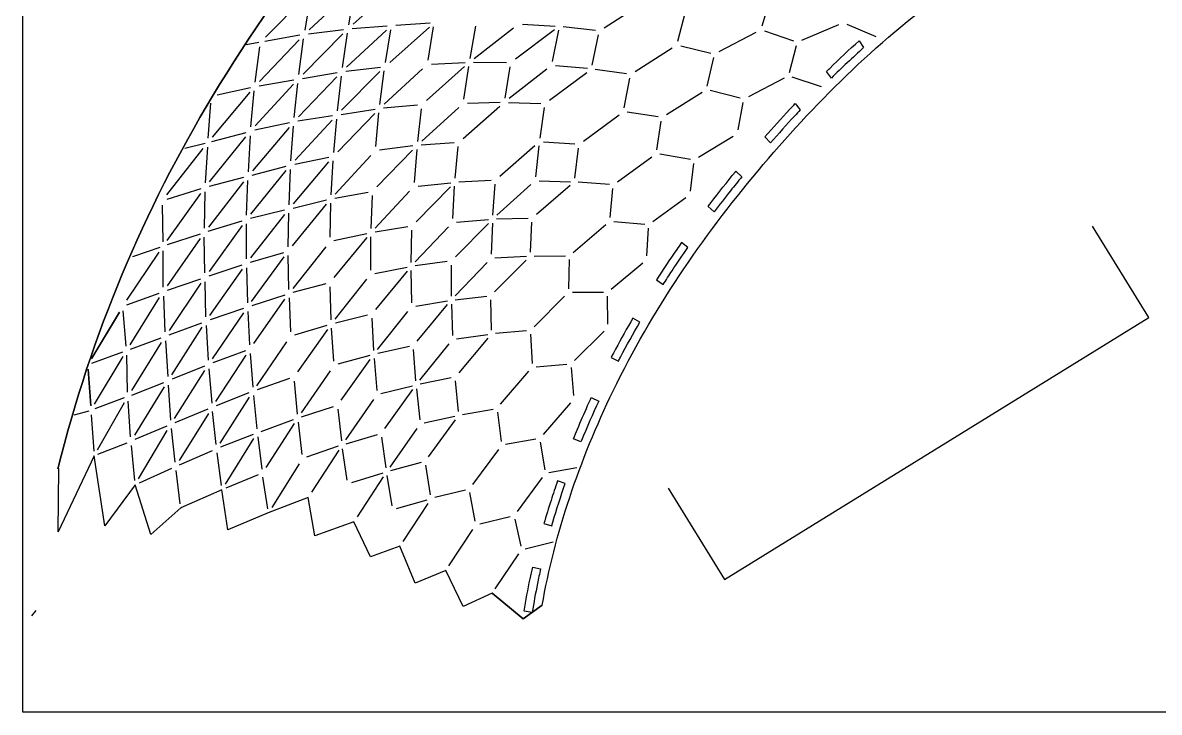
# Model space of a CAD drawing. Header units: metres. Extents: x 3654 to 4254, y 1373 to 1853.
# Drawn here: x 3654 to 4045.8, y 1373 to 1610.5 of the extents above; entities that cross this region are included whole.
import ezdxf

# ---------------------------------------------------------------- set-up
doc = ezdxf.new("R2010")
doc.units = ezdxf.units.M
doc.header["$MEASUREMENT"] = 0
doc.layers.add('Layer 02', color=1, linetype='Continuous', true_color=0xff0000)
doc.layers.add('Layer 05', color=5, linetype='Continuous', true_color=0x0000ff)

msp = doc.modelspace()

# ---------------------------------------------------------------- linework, layer by layer
at = {"layer": 'Layer 02'}
for p, q in [((3782.05, 1622.68, -221), (3767.87, 1609.97, -221)), ((3737.71, 1605.56, -221), (3751.78, 1619.83, -221)), ((3753.28, 1620.1, -221), (3751.25, 1607.97, -221)), ((3766.97, 1621.3, -221), (3752.77, 1608.1, -221)), ((3766.36, 1609.84, -221), (3768.48, 1621.49, -221)), ((3911.66, 1618.97, -221), (3908.77, 1609.33, -221)), ((3854.47, 1608.76, -221), (3867.85, 1617.35, -221)), ((3879.84, 1604.13, -221), (3882.43, 1614.22, -221)), ((3782.57, 1609.63, -221), (3794.41, 1610.45, -221)), ((3750.72, 1592.83, -221), (3764.39, 1606.66, -221)), ((3752.51, 1606.64, -221), (3764.59, 1608.19, -221)), ((3765.88, 1606.91, -221), (3764.15, 1595.13, -221)), ((3779.38, 1607.94, -221), (3765.65, 1595.24, -221)), ((3767.6, 1608.5, -221), (3779.59, 1609.41, -221)), ((3779.03, 1596.76, -221), (3780.86, 1608.11, -221)), ((3794.19, 1609.03, -221), (3780.51, 1596.86, -221)), ((3793.74, 1597.64, -221), (3795.65, 1609.12, -221)), ((3808.22, 1598.23, -221), (3810.25, 1609.33, -221)), ((3809.66, 1598.17, -221), (3823.16, 1608.78, -221)), ((3837.29, 1608.02, -221), (3823.92, 1597.94, -221)), ((3826.26, 1610.03, -221), (3837.55, 1609.36, -221)), ((3838.69, 1607.92, -221), (3836.52, 1597.12, -221)), ((3851.41, 1607.85, -221), (3840.34, 1609.12, -221)), ((3850.31, 1595.92, -221), (3852.52, 1606.38, -221)), ((3894.08, 1600.56, -221), (3906.82, 1607.28, -221)), ((3909.67, 1607.7, -221), (3919.75, 1604.27, -221)), ((3922.6, 1604.51, -221), (3935.31, 1609.88, -221)), ((3938.13, 1610.02, -221), (3948.04, 1605.8, -221)), ((3735.41, 1603.68, -221), (3731.05, 1602.93, -221)), ((3749.29, 1604.66, -221), (3735.65, 1590.32, -221)), ((3749.49, 1606.18, -221), (3737.46, 1604.04, -221)), ((3749.21, 1592.64, -221), (3750.8, 1604.92, -221)), ((3880.82, 1602.56, -221), (3891.19, 1600.03, -221)), ((3918.28, 1593.36, -221), (3920.7, 1602.68, -221)), ((3942.32, 1604.31, -221), (3943.88, 1601.94, -221)), ((3734.14, 1590.06, -221), (3735.76, 1602.25, -221)), ((3865.12, 1593.75, -221), (3877.92, 1601.86, -221)), ((3765.43, 1593.82, -221), (3777.32, 1595.17, -221)), ((3778.6, 1582.48, -221), (3791.84, 1594.68, -221)), ((3806.32, 1595.39, -221), (3793.15, 1583.75, -221)), ((3794.94, 1596.27, -221), (3806.52, 1596.78, -221)), ((3806.09, 1584.23, -221), (3807.76, 1595.44, -221)), ((3820.82, 1596.7, -221), (3809.4, 1596.83, -221)), ((3820.26, 1584.49, -221), (3822.02, 1595.33, -221)), ((3848.65, 1594.73, -221), (3837.63, 1595.65, -221)), ((3889.99, 1588.69, -221), (3892.21, 1598.49, -221)), ((3735.45, 1588.79, -221), (3747.5, 1590.85, -221)), ((3762.28, 1591.92, -221), (3749.05, 1578.08, -221)), ((3750.5, 1591.36, -221), (3762.45, 1593.4, -221)), ((3763.77, 1592.16, -221), (3762.43, 1580.21, -221)), ((3777.15, 1593.68, -221), (3763.92, 1580.38, -221)), ((3777.13, 1582.39, -221), (3778.62, 1593.9, -221)), ((3834.63, 1594.5, -221), (3821.66, 1584.39, -221)), ((3835.59, 1583.85, -221), (3848.43, 1593.42, -221)), ((3862.17, 1592.92, -221), (3851.38, 1594.43, -221)), ((3861.34, 1581.24, -221), (3863.27, 1591.45, -221)), ((3916.44, 1591.4, -221), (3904.14, 1585.02, -221)), ((3929.4, 1588.4, -221), (3919.25, 1591.78, -221)), ((3932.75, 1591.43, -221), (3931.06, 1593.7, -221)), ((3720.98, 1585.71, -221), (3732.5, 1588.22, -221)), ((3732.65, 1574.7, -221), (3733.8, 1587, -221)), ((3734.15, 1574.95, -221), (3747.36, 1589.31, -221)), ((3747.56, 1577.82, -221), (3748.85, 1589.63, -221)), ((3901.32, 1584.55, -221), (3891.01, 1587.14, -221)), ((3732.32, 1586.6, -221), (3719.35, 1571.13, -221)), ((3807.3, 1582.86, -221), (3818.62, 1583.1, -221)), ((3821.44, 1583.08, -221), (3832.6, 1582.7, -221)), ((3888.18, 1586.5, -221), (3875.87, 1578.8, -221)), ((3900.6, 1573.58, -221), (3902.38, 1583.04, -221)), ((3718.77, 1582.79, -221), (3717.84, 1570.71, -221)), ((3775.35, 1579.3, -221), (3762.58, 1566.02, -221)), ((3763.73, 1578.94, -221), (3775.48, 1580.73, -221)), ((3775.71, 1567.88, -221), (3776.81, 1579.5, -221)), ((3790.05, 1582.16, -221), (3778.4, 1581.09, -221)), ((3791.35, 1580.89, -221), (3790.11, 1569.66, -221)), ((3791.54, 1569.71, -221), (3804.29, 1581.37, -221)), ((3805.79, 1570.64, -221), (3818.46, 1581.74, -221)), ((3833.8, 1581.33, -221), (3832.3, 1570.74, -221)), ((3873.01, 1578.05, -221), (3862.42, 1579.75, -221)), ((3920.24, 1582.64, -221), (3922.05, 1580.47, -221)), ((3745.91, 1576.03, -221), (3733.99, 1573.48, -221)), ((3747.9, 1563.17, -221), (3760.67, 1576.99, -221)), ((3760.78, 1578.48, -221), (3748.89, 1576.59, -221)), ((3762.14, 1577.28, -221), (3761.11, 1565.8, -221)), ((3847.27, 1569.75, -221), (3859.56, 1578.83, -221)), ((3872.55, 1566.68, -221), (3874.13, 1576.6, -221)), ((3718.39, 1555.7, -221), (3730.93, 1571.22, -221)), ((3719.21, 1569.59, -221), (3731.02, 1572.76, -221)), ((3732.41, 1571.6, -221), (3731.72, 1559.16, -221)), ((3745.82, 1574.47, -221), (3733.21, 1559.48, -221)), ((3746.41, 1562.93, -221), (3747.29, 1574.86, -221)), ((3887, 1564.15, -221), (3898.89, 1571.48, -221)), ((3911.76, 1569.13, -221), (3909.85, 1571.19, -221)), ((3703.72, 1551.2, -221), (3716.17, 1567.2, -221)), ((3716.85, 1568.97, -221), (3709.83, 1567.14, -221)), ((3717.64, 1567.65, -221), (3716.92, 1555.31, -221)), ((3788.51, 1568.07, -221), (3777.01, 1566.61, -221)), ((3802.78, 1569.15, -221), (3791.38, 1568.36, -221)), ((3803.08, 1556.93, -221), (3804.08, 1567.88, -221)), ((3830.59, 1568.1, -221), (3818.43, 1557.53, -221)), ((3831.97, 1568.09, -221), (3830.8, 1557.42, -221)), ((3844.37, 1568.7, -221), (3833.48, 1569.34, -221)), ((3844.34, 1557, -221), (3845.58, 1567.33, -221)), ((3759.52, 1564.07, -221), (3747.77, 1561.73, -221)), ((3761.71, 1551.48, -221), (3774.03, 1564.77, -221)), ((3776.11, 1553.96, -221), (3788.41, 1566.67, -221)), ((3789.84, 1566.84, -221), (3788.97, 1555.5, -221)), ((3859.05, 1555.74, -221), (3870.88, 1564.37, -221)), ((3884.2, 1563.46, -221), (3873.67, 1565.22, -221)), ((3732.62, 1544.57, -221), (3744.78, 1559.57, -221)), ((3733.1, 1557.99, -221), (3744.84, 1561.06, -221)), ((3746.25, 1559.93, -221), (3745.78, 1547.83, -221)), ((3759.46, 1562.56, -221), (3747.25, 1548.12, -221)), ((3760.9, 1562.91, -221), (3760.25, 1551.27, -221)), ((3884.2, 1552.5, -221), (3885.37, 1562.05, -221)), ((3899.85, 1559.38, -221), (3901.87, 1557.43, -221)), ((3730.12, 1555.67, -221), (3718.04, 1540.15, -221)), ((3730.15, 1557.22, -221), (3718.31, 1554.15, -221)), ((3731.16, 1544.19, -221), (3731.58, 1556.12, -221)), ((3815.52, 1556.14, -221), (3804.35, 1555.62, -221)), ((3832, 1556.04, -221), (3842.83, 1555.75, -221)), ((3856.23, 1554.76, -221), (3845.53, 1555.6, -221)), ((3715.36, 1553.31, -221), (3703.63, 1549.65, -221)), ((3703.84, 1535.55, -221), (3715.38, 1551.74, -221)), ((3716.8, 1552.21, -221), (3716.55, 1539.77, -221)), ((3761.61, 1550.08, -221), (3773.13, 1552.12, -221)), ((3775.51, 1539.79, -221), (3787.38, 1552.5, -221)), ((3801.48, 1554.04, -221), (3789.64, 1541.9, -221)), ((3790.27, 1554.23, -221), (3801.55, 1555.41, -221)), ((3802.23, 1543.13, -221), (3802.88, 1554.18, -221)), ((3816.06, 1544.19, -221), (3816.82, 1554.87, -221)), ((3829.18, 1554.76, -221), (3817.43, 1544.18, -221)), ((3842.73, 1554.46, -221), (3831.07, 1544.42, -221)), ((3856.55, 1543.4, -221), (3857.46, 1553.41, -221)), ((3702.37, 1535.09, -221), (3702.19, 1547.63, -221)), ((3746.96, 1533.64, -221), (3758.7, 1548.02, -221)), ((3747.17, 1546.67, -221), (3758.72, 1549.47, -221)), ((3760.14, 1548.35, -221), (3759.88, 1536.61, -221)), ((3774.08, 1539.62, -221), (3774.52, 1550.96, -221)), ((3871.18, 1542.03, -221), (3882.62, 1550.27, -221)), ((3744.26, 1545.96, -221), (3732.57, 1543.06, -221)), ((3744.26, 1544.45, -221), (3732.57, 1529.51, -221)), ((3745.52, 1533.29, -221), (3745.7, 1544.87, -221)), ((3892.38, 1545.42, -221), (3890.25, 1547.24, -221)), ((3717.98, 1538.66, -221), (3729.65, 1542.25, -221)), ((3729.68, 1540.71, -221), (3718.25, 1524.79, -221)), ((3731.11, 1529.15, -221), (3731.1, 1541.19, -221)), ((3786.74, 1540.17, -221), (3775.44, 1538.42, -221)), ((3789.32, 1528.1, -221), (3800.73, 1540.23, -221)), ((3814.54, 1541.41, -221), (3803.16, 1529.85, -221)), ((3803.53, 1541.86, -221), (3814.58, 1542.75, -221)), ((3815.91, 1541.51, -221), (3815.5, 1530.75, -221)), ((3828.25, 1543.13, -221), (3817.33, 1542.89, -221)), ((3829.03, 1531.46, -221), (3829.55, 1541.86, -221)), ((3843.8, 1531.39, -221), (3855.03, 1540.96, -221)), ((3857.77, 1542.04, -221), (3868.42, 1541.12, -221)), ((3869.16, 1530.19, -221), (3869.69, 1539.8, -221)), ((4042.24, 1509.01), (4022.81, 1540.49)), ((3715.11, 1537.74, -221), (3703.81, 1533.99, -221)), ((3715.11, 1536.18, -221), (3703.84, 1519.93, -221)), ((3716.79, 1524.34, -221), (3716.55, 1536.67, -221)), ((3761.27, 1535.45, -221), (3772.61, 1537.9, -221)), ((3772.61, 1536.48, -221), (3761.3, 1522.71, -221)), ((3773.98, 1525.34, -221), (3774.02, 1536.77, -221)), ((3787.92, 1527.96, -221), (3788.13, 1539.01, -221)), ((3701.22, 1533.13, -221), (3691.87, 1529.93, -221)), ((3702.43, 1519.46, -221), (3702.4, 1531.96, -221)), ((3758.44, 1533.35, -221), (3747.16, 1518.98, -221)), ((3883.33, 1533.06, -221), (3881.1, 1534.77, -221)), ((3689.93, 1514.92, -221), (3701.01, 1531.46, -221)), ((3732.55, 1528.06, -221), (3744.05, 1531.42, -221)), ((3732.92, 1514.47, -221), (3744.1, 1529.91, -221)), ((3745.72, 1518.65, -221), (3745.52, 1530.38, -221)), ((3800.36, 1528.22, -221), (3789.28, 1526.77, -221)), ((3816.69, 1517.79, -221), (3827.6, 1528.78, -221)), ((3816.8, 1529.48, -221), (3827.61, 1530.08, -221)), ((3830.31, 1530.16, -221), (3841.06, 1530.19, -221)), ((3842.37, 1528.94, -221), (3842.16, 1518.88, -221)), ((3718.25, 1523.28, -221), (3729.68, 1527.16, -221)), ((3718.55, 1509.71, -221), (3729.71, 1525.65, -221)), ((3731.15, 1526.13, -221), (3731.48, 1514.05, -221)), ((3775.37, 1524.18, -221), (3786.5, 1526.32, -221)), ((3786.53, 1524.94, -221), (3775.63, 1511.77, -221)), ((3788.08, 1514.06, -221), (3787.91, 1525.19, -221)), ((3801.74, 1527.06, -221), (3801.75, 1516.31, -221)), ((3803.12, 1516.41, -221), (3814.08, 1527.96, -221)), ((3856.87, 1518.7, -221), (3867.74, 1527.85, -221)), ((3703.87, 1518.39, -221), (3715.38, 1522.31, -221)), ((3715.45, 1520.76, -221), (3704.43, 1504.49, -221)), ((3717.12, 1509.22, -221), (3716.86, 1521.29, -221)), ((3758.47, 1520.6, -221), (3747.16, 1517.56, -221)), ((3761.74, 1508.44, -221), (3772.62, 1522.19, -221)), ((3872.45, 1521.94, -221), (3874.77, 1520.36, -221)), ((3689.93, 1513.36, -221), (3701.04, 1517.39, -221)), ((3702.49, 1516.35, -221), (3702.99, 1504, -221)), ((3744.33, 1516.72, -221), (3732.95, 1513.01, -221)), ((3760.34, 1508.14, -221), (3759.93, 1519.56, -221)), ((3803.11, 1515.11, -221), (3813.97, 1516.27, -221)), ((3840.82, 1516.31, -221), (3830.31, 1505.82, -221)), ((3854.17, 1517.56, -221), (3843.47, 1517.61, -221)), ((3855.67, 1506.71, -221), (3855.53, 1516.35, -221)), ((3691.06, 1499.62, -221), (3701.17, 1515.86, -221)), ((3733.62, 1499.97, -221), (3744.4, 1515.27, -221)), ((3745.81, 1515.72, -221), (3746.34, 1504, -221)), ((3789.46, 1512.9, -221), (3800.39, 1514.74, -221)), ((3789.97, 1500.84, -221), (3800.44, 1513.4, -221)), ((3801.8, 1513.61, -221), (3802.17, 1502.79, -221)), ((3815.59, 1504.65, -221), (3815.36, 1515.11, -221)), ((3677.7, 1494.75, -221), (3687.34, 1510.84, -221)), ((3687.35, 1510.87, -221), (3677.83, 1494.97, -221)), ((3689.67, 1499.12, -221), (3688.67, 1511.33, -221)), ((3730.09, 1512.06, -221), (3718.59, 1508.2, -221)), ((3719.41, 1494.77, -221), (3730.18, 1510.57, -221)), ((3731.6, 1511.09, -221), (3732.2, 1499.51, -221)), ((3772.88, 1509.79, -221), (3761.77, 1507.06, -221)), ((3774.34, 1508.74, -221), (3774.95, 1497.64, -221)), ((3776.33, 1497.9, -221), (3786.79, 1511.03, -221)), ((3866.75, 1507.32, -221), (3864.35, 1508.77, -221)), ((3895.88, 1418.71, -221), (4042.24, 1509.01)), ((3704.46, 1502.98, -221), (3715.75, 1507.19, -221)), ((3705.38, 1489.23, -221), (3715.85, 1505.66, -221)), ((3717.25, 1506.22, -221), (3717.97, 1494.29, -221)), ((3747.8, 1502.95, -221), (3758.99, 1506.3, -221)), ((3759.09, 1504.89, -221), (3748.69, 1490.24, -221)), ((3761.19, 1493.9, -221), (3760.48, 1505.29, -221)), ((3869.2, 1505.57, -221), (3869.15, 1505.53, -221)), ((3869.15, 1505.48, -221), (3869.15, 1505.52, -221)), ((3691.12, 1498.08, -221), (3701.73, 1501.97, -221)), ((3703.16, 1500.93, -221), (3703.97, 1488.7, -221)), ((3734.71, 1485.45, -221), (3745.1, 1500.64, -221)), ((3803.56, 1501.63, -221), (3814.28, 1503.16, -221)), ((3814.36, 1501.85, -221), (3804.3, 1489.91, -221)), ((3827.65, 1504.39, -221), (3816.95, 1503.46, -221)), ((3829.06, 1503.25, -221), (3829.57, 1493.16, -221)), ((3844.23, 1494.21, -221), (3854.42, 1504.25, -221)), ((3677.83, 1493.22, -221), (3688.47, 1497.1, -221)), ((3701.77, 1500.38, -221), (3691.49, 1483.79, -221)), ((3730.85, 1497.53, -221), (3719.48, 1493.32, -221)), ((3787.29, 1498.97, -221), (3776.39, 1496.56, -221)), ((3789.56, 1487.14, -221), (3788.76, 1497.92, -221)), ((3790.92, 1487.36, -221), (3800.96, 1499.87, -221)), ((3678.76, 1479.09, -221), (3688.57, 1495.53, -221)), ((3690.16, 1483.3, -221), (3689.84, 1496, -221)), ((3720.58, 1480, -221), (3730.97, 1496.05, -221)), ((3732.38, 1496.61, -221), (3733.29, 1485, -221)), ((3773.65, 1495.88, -221), (3762.65, 1492.86, -221)), ((3763.75, 1480.5, -221), (3773.77, 1494.5, -221)), ((3775.14, 1494.87, -221), (3776.04, 1483.81, -221)), ((3830.96, 1492, -221), (3841.62, 1492.85, -221)), ((3856.85, 1495.24, -221), (3859.33, 1493.92, -221)), ((3677.43, 1478.61, -221), (3676.6, 1491.17, -221)), ((3676.61, 1491.02, -221), (3677.43, 1478.59, -221)), ((3716.66, 1492.23, -221), (3705.47, 1487.74, -221)), ((3706.33, 1474.23, -221), (3716.76, 1490.73, -221)), ((3718.18, 1491.31, -221), (3719.16, 1479.48, -221)), ((3760.03, 1490.66, -221), (3750, 1476.13, -221)), ((3818.72, 1479.07, -221), (3828.42, 1490.47, -221)), ((3843.06, 1491.75, -221), (3843.89, 1482.11, -221)), ((3691.59, 1482.26, -221), (3702.69, 1486.63, -221)), ((3702.8, 1485.09, -221), (3692.55, 1468.43, -221)), ((3704.17, 1485.67, -221), (3704.93, 1473.67, -221)), ((3745.99, 1487.92, -221), (3734.8, 1484.04, -221)), ((3747.52, 1487, -221), (3748.61, 1475.72, -221)), ((3777.5, 1482.76, -221), (3788.31, 1485.46, -221)), ((3801.71, 1488.15, -221), (3791, 1486.06, -221)), ((3804.17, 1476.64, -221), (3803.17, 1487.11, -221)), ((3688.94, 1481.25, -221), (3678.8, 1477.5, -221)), ((3731.99, 1483, -221), (3720.69, 1478.55, -221)), ((3722.08, 1465.74, -221), (3732.15, 1481.57, -221)), ((3733.55, 1482.12, -221), (3734.71, 1470.65, -221)), ((3778.82, 1470.77, -221), (3788.46, 1484.12, -221)), ((3789.8, 1484.45, -221), (3790.89, 1473.71, -221)), ((3850, 1481.37, -221), (3852.55, 1480.19, -221)), ((3679.79, 1463.42, -221), (3689.05, 1479.68, -221)), ((3691.17, 1467.88, -221), (3690.31, 1480.18, -221)), ((3717.86, 1477.42, -221), (3706.45, 1472.75, -221)), ((3750.13, 1474.75, -221), (3761.13, 1478.31, -221)), ((3762.66, 1477.38, -221), (3763.94, 1466.44, -221)), ((3774.95, 1480.69, -221), (3765.3, 1466.81, -221)), ((3805.62, 1475.56, -221), (3816.19, 1477.42, -221)), ((3842.82, 1479.54, -221), (3833.41, 1468.62, -221)), ((3671.72, 1475.44, -221), (3676.89, 1476.86, -221)), ((3677.64, 1475.47, -221), (3678.52, 1462.95, -221)), ((3718.02, 1475.96, -221), (3707.92, 1459.68, -221)), ((3720.66, 1465.19, -221), (3719.43, 1476.58, -221)), ((3736.24, 1469.72, -221), (3747.36, 1473.8, -221)), ((3792.36, 1472.66, -221), (3802.97, 1475.03, -221)), ((3793.89, 1461.03, -221), (3803.14, 1473.74, -221)), ((3817.66, 1476.39, -221), (3818.92, 1466.31, -221)), ((3703.65, 1471.58, -221), (3692.65, 1466.93, -221)), ((3693.94, 1453.41, -221), (3703.8, 1470.08, -221)), ((3705.19, 1470.71, -221), (3706.49, 1459.1, -221)), ((3747.54, 1472.42, -221), (3737.82, 1457.26, -221)), ((3748.92, 1472.92, -221), (3750.25, 1461.79, -221)), ((3789.87, 1470.71, -221), (3780.6, 1457.48, -221)), ((3679.9, 1461.88, -221), (3690.01, 1465.85, -221)), ((3733.45, 1468.67, -221), (3722.22, 1464.31, -221)), ((3723.88, 1451.62, -221), (3733.63, 1467.26, -221)), ((3735.03, 1467.83, -221), (3736.43, 1456.75, -221)), ((3765.45, 1465.47, -221), (3776.27, 1468.69, -221)), ((3779.26, 1457.16, -221), (3777.8, 1467.77, -221)), ((3830.92, 1467.04, -221), (3820.39, 1465.27, -221)), ((3832.43, 1466.06, -221), (3833.97, 1456.46, -221)), ((3846.44, 1466.15, -221), (3843.84, 1467.18, -221)), ((3691.42, 1464.85, -221), (3692.56, 1452.83, -221)), ((3708.07, 1458.26, -221), (3719.4, 1463.15, -221)), ((3722.47, 1451.08, -221), (3721, 1462.35, -221)), ((3762.73, 1464.6, -221), (3751.79, 1460.86, -221)), ((3762.92, 1463.26, -221), (3753.56, 1448.77, -221)), ((3765.79, 1452.92, -221), (3764.28, 1463.72, -221)), ((3817.96, 1463.54, -221), (3809.03, 1451.4, -221)), ((3678.63, 1461.38, -221), (3666.16, 1435.18, -221)), ((3682.34, 1437.25, -221), (3678.63, 1461.38, -221)), ((3749.24, 1458.52, -221), (3739.83, 1443.56, -221)), ((3791.4, 1459.08, -221), (3780.77, 1456.19, -221)), ((3794.58, 1447.87, -221), (3792.94, 1458.16, -221)), ((3666.44, 1456.95, -221), (3666.1, 1456.9, -221)), ((3666.16, 1435.18, -221), (3666.44, 1456.95, -221)), ((3705.26, 1457.01, -221), (3694.1, 1451.96, -221)), ((3708.32, 1444.84, -221), (3706.84, 1456.22, -221)), ((3735.21, 1454.79, -221), (3724.05, 1450.24, -221)), ((3738.45, 1443.06, -221), (3736.81, 1454, -221)), ((3778.09, 1455.4, -221), (3767.33, 1452, -221)), ((3778.31, 1454.1, -221), (3769.31, 1440.29, -221)), ((3781.34, 1444.06, -221), (3779.65, 1454.52, -221)), ((3833.08, 1453.81, -221), (3824.42, 1442.18, -221)), ((3845.02, 1457.15, -221), (3835.37, 1455.47, -221)), ((3692.71, 1451.33, -221), (3682.34, 1437.25, -221)), ((3698.18, 1434.25, -221), (3692.71, 1451.33, -221)), ((3722.66, 1449.67, -221), (3708.51, 1443.41, -221)), ((3722.66, 1449.67, -221), (3708.51, 1443.41, -221)), ((3724.73, 1435.89, -221), (3722.66, 1449.67, -221)), ((3841.03, 1451.82, -221), (3838.38, 1452.71, -221)), ((3876.45, 1450.2, -221), (3895.88, 1418.71, -221)), ((3752.39, 1446.96, -221), (3738.66, 1441.69, -221)), ((3752.39, 1446.96, -221), (3738.66, 1441.69, -221)), ((3754.66, 1433.72, -221), (3752.39, 1446.96, -221)), ((3754.66, 1433.72, -221), (3752.39, 1446.96, -221)), ((3782.87, 1443.14, -221), (3793.46, 1446.2, -221)), ((3806.6, 1449.55, -221), (3796.1, 1446.92, -221)), ((3810.02, 1438.78, -221), (3808.15, 1448.65, -221)), ((3708.51, 1443.41, -221), (3698.18, 1434.25, -221)), ((3708.51, 1443.41, -221), (3708.38, 1443.2, -221)), ((3708.53, 1443.26, -221), (3708.51, 1443.41, -221)), ((3793.7, 1444.94, -221), (3785.05, 1431.8, -221)), ((3738.66, 1441.69, -221), (3724.73, 1435.89, -221)), ((3738.66, 1441.69, -221), (3724.73, 1435.89, -221)), ((3768.18, 1438.56, -221), (3754.66, 1433.72, -221)), ((3768.18, 1438.56, -221), (3754.66, 1433.72, -221)), ((3773.84, 1426.49, -221), (3768.18, 1438.56, -221)), ((3811.56, 1437.86, -221), (3822.03, 1440.4, -221)), ((3823.61, 1439.55, -221), (3825.74, 1430.19, -221)), ((3833.67, 1437.97, -221), (3836.37, 1437.23, -221)), ((3666.16, 1435.18, -221), (3666.43, 1435.49, -221)), ((3800.86, 1423.43, -221), (3809.21, 1435.97, -221)), ((3783.97, 1430.16, -221), (3773.84, 1426.49, -221)), ((3789.31, 1417.5, -221), (3783.97, 1430.16, -221)), ((3827.2, 1429.32, -221), (3836.82, 1431.73, -221)), ((3816.89, 1415.49, -221), (3824.99, 1427.52, -221)), ((3829.8, 1422.99, -221), (3832.53, 1422.41, -221)), ((3799.82, 1421.86, -221), (3789.31, 1417.5, -221)), ((3805.84, 1409.45, -221), (3799.82, 1421.86, -221)), ((3815.88, 1413.99, -221), (3805.84, 1409.45, -221)), ((3815.88, 1413.99, -221), (3826.51, 1405.14, -221)), ((3826.51, 1405.14, -221), (3815.88, 1413.99, -221)), ((3658.56, 1408.05, -221), (3657.08, 1406.27, -221)), ((3826.51, 1405.14, -221), (3833.08, 1409.83, -221)), ((3833.08, 1409.83, -221), (3826.51, 1405.14, -221)), ((3829.63, 1407.37, -221), (3826.87, 1407.81, -221))]:
    msp.add_line(p, q, dxfattribs=at)
at = {"layer": 'Layer 02', "extrusion": (-0.17805, 0.946582, -0.26885)}
msp.add_lwpolyline([(-4238.25, 207.1), (-4077.72, -22.35)], dxfattribs=at)
at = {"layer": 'Layer 02'}
for points in [[(3678.63, 1461.38), (3666.16, 1435.18)], [(3682.34, 1437.25), (3678.63, 1461.38)], [(3666.16, 1435.18), (3666.44, 1456.95)], [(3692.71, 1451.33), (3682.34, 1437.25)], [(3708.51, 1443.41), (3698.18, 1434.25), (3692.71, 1451.33)], [(3724.73, 1435.89), (3722.66, 1449.67)], [(3783.97, 1430.16), (3773.84, 1426.49), (3768.18, 1438.56)], [(3799.82, 1421.86), (3789.31, 1417.5), (3783.97, 1430.16)], [(3815.88, 1413.99), (3805.84, 1409.45), (3799.82, 1421.86)]]:
    msp.add_lwpolyline(points, dxfattribs=at)
for points, knots in [([(4228.2, 1817.63, -221), (4224.82, 1819.39, -221), (4173.04, 1839.77, -221), (4070.96, 1855.11, -221), (3922.83, 1808.81, -221), (3808.8, 1705.6, -221), (3715.33, 1591.54, -221), (3677.76, 1503.68, -221), (3666.1, 1456.9, -221)], [307.360081, 307.360081, 307.360081, 307.360081, 316.332038, 435.666292, 555.000546, 674.3348, 793.669054, 904.303272, 904.303272, 904.303272, 904.303272]), ([(3666.1, 1456.9, -221), (3677.76, 1503.68, -221), (3715.33, 1591.54, -221), (3808.8, 1705.6, -221), (3922.83, 1808.81, -221), (4070.96, 1855.11, -221), (4169.34, 1840.33, -221), (4217.57, 1822.18, -221)], [904.303272, 904.303272, 904.303272, 904.303272, 1014.937489, 1134.271743, 1253.605997, 1372.940251, 1492.274505, 1492.274505, 1492.274505, 1492.274505]), ([(3833.08, 1409.83, -221), (3837.26, 1434.16, -221), (3856.23, 1490.04, -221), (3905.48, 1561.54, -221), (3969.27, 1624.48, -221), (4054.53, 1669.66, -221), (4126.35, 1668.68, -221), (4156.99, 1660.4, -221)], [17.340972, 17.340972, 17.340972, 17.340972, 119.334254, 238.668508, 358.002762, 477.337016, 613.151001, 613.151001, 613.151001, 613.151001]), ([(3931.06, 1593.7, -221), (3931.44, 1594.07, -221), (3935.12, 1597.67, -221), (3938.88, 1601.2, -221), (3942.32, 1604.31, -221)], [253.036414, 253.036414, 253.036414, 253.036414, 254.612622, 268.507204, 268.507204, 268.507204, 268.507204]), ([(3909.85, 1571.19, -221), (3912.66, 1574.4, -221), (3916.11, 1578.23, -221), (3919.63, 1582, -221), (3920.24, 1582.64, -221)], [-177.967521, -177.967521, -177.967521, -177.967521, -165.153224, -162.496692, -162.496692, -162.496692, -162.496692]), ([(3922.05, 1580.47, -221), (3921.4, 1579.79, -221), (3917.92, 1576.06, -221), (3914.5, 1572.26, -221), (3911.76, 1569.13, -221)], [-196.097806, -196.097806, -196.097806, -196.097806, -193.269952, -180.78212, -180.78212, -180.78212, -180.78212]), ([(3890.25, 1547.24, -221), (3890.57, 1547.65, -221), (3893.65, 1551.68, -221), (3896.85, 1555.72, -221), (3899.79, 1559.31, -221), (3899.85, 1559.38, -221)], [20.929463, 20.929463, 20.929463, 20.929463, 22.47604, 36.143834, 36.4003, 36.4003, 36.4003, 36.4003]), ([(3901.87, 1557.43, -221), (3900.58, 1555.85, -221), (3897.37, 1551.87, -221), (3894.23, 1547.85, -221), (3892.38, 1545.42, -221)], [2.808945, 2.808945, 2.808945, 2.808945, 8.956176, 18.124602, 18.124602, 18.124602, 18.124602]), ([(3881.1, 1534.77, -221), (3880.55, 1533.98, -221), (3877.59, 1529.75, -221), (3874.73, 1525.47, -221), (3872.45, 1521.94, -221)], [137.637549, 137.637549, 137.637549, 137.637549, 140.538043, 153.108348, 153.108348, 153.108348, 153.108348]), ([(3874.77, 1520.36, -221), (3875.78, 1521.93, -221), (3878.57, 1526.2, -221), (3881.46, 1530.41, -221), (3883.33, 1533.06, -221)], [119.519474, 119.519474, 119.519474, 119.519474, 125.105559, 134.835145, 134.835145, 134.835145, 134.835145]), ([(3864.35, 1508.77, -221), (3862.3, 1505.25, -221), (3859.78, 1500.75, -221), (3857.36, 1496.2, -221), (3856.85, 1495.24, -221)], [20.916006, 20.916006, 20.916006, 20.916006, 33.125171, 36.386857, 36.386857, 36.386857, 36.386857]), ([(3859.33, 1493.92, -221), (3859.58, 1494.4, -221), (3861.96, 1498.92, -221), (3864.45, 1503.38, -221), (3866.75, 1507.32, -221)], [2.800052, 2.800052, 2.800052, 2.800052, 4.422787, 18.115721, 18.115721, 18.115721, 18.115721]), ([(3843.84, 1467.18, -221), (3844.3, 1468.31, -221), (3845.88, 1472.14, -221), (3847.94, 1476.87, -221), (3849.58, 1480.45, -221), (3850, 1481.37, -221)], [20.915806, 20.915806, 20.915806, 20.915806, 24.577941, 33.354679, 36.38663, 36.38663, 36.38663, 36.38663]), ([(3852.55, 1480.19, -221), (3850.47, 1475.73, -221), (3848.43, 1471.04, -221), (3846.51, 1466.32, -221), (3846.44, 1466.15, -221)], [2.800023, 2.800023, 2.800023, 2.800023, 17.564673, 18.115693, 18.115693, 18.115693, 18.115693]), ([(3838.38, 1452.71, -221), (3837.6, 1450.48, -221), (3835.96, 1445.59, -221), (3834.45, 1440.65, -221), (3833.67, 1437.97, -221)], [-10.025353, -10.025353, -10.025353, -10.025353, -2.939667, 5.445469, 5.445469, 5.445469, 5.445469]), ([(3836.37, 1437.23, -221), (3836.49, 1437.64, -221), (3837.92, 1442.54, -221), (3839.49, 1447.4, -221), (3841.03, 1451.82, -221)], [-28.141289, -28.141289, -28.141289, -28.141289, -26.854806, -12.825617, -12.825617, -12.825617, -12.825617]), ([(3826.87, 1407.81, -221), (3827.46, 1411.55, -221), (3828.39, 1416.62, -221), (3829.49, 1421.66, -221), (3829.8, 1422.99, -221)], [20.915859, 20.915859, 20.915859, 20.915859, 32.277774, 36.386681, 36.386681, 36.386681, 36.386681]), ([(3832.53, 1422.41, -221), (3832.15, 1420.71, -221), (3831.07, 1415.72, -221), (3830.16, 1410.7, -221), (3829.63, 1407.37, -221)], [2.800244, 2.800244, 2.800244, 2.800244, 8.018009, 18.115859, 18.115859, 18.115859, 18.115859])]:
    msp.add_open_spline(points, degree=3, knots=knots, dxfattribs=at)
msp.add_open_spline([(3943.88, 1601.94, -221), (3940.1, 1598.52, -221), (3936.39, 1595.01, -221), (3932.75, 1591.43, -221)], degree=3, dxfattribs=at)
at = {"layer": 'Layer 05'}
msp.add_lwpolyline([(3654, 1853), (4254, 1853), (4254, 1373), (3654, 1373)], close=True, dxfattribs=at)

doc.saveas('drawing.dxf')
